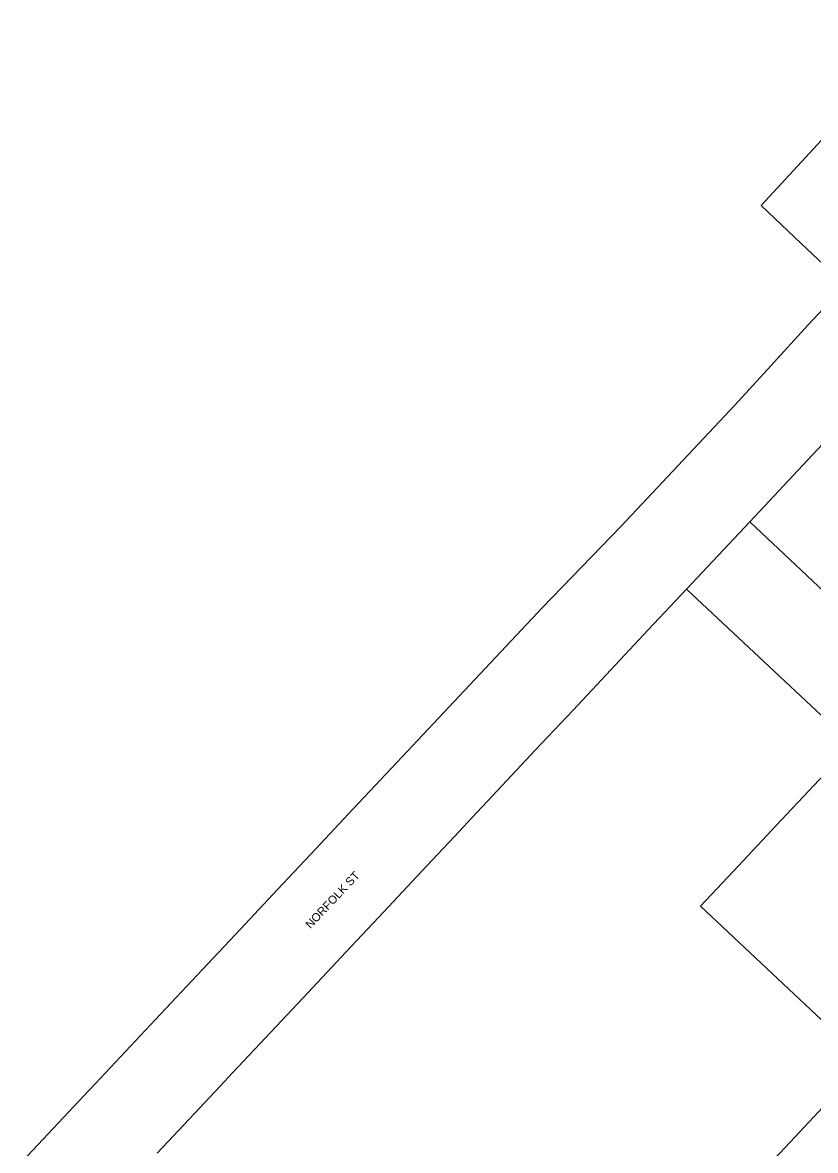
# Model space of a CAD drawing. Header units: metres. Extents: x 305195 to 306755, y 6261447 to 6263623.
# Drawn here: x 305266.2 to 305441, y 6262005.4 to 6262254 of the extents above; entities that cross this region are included whole.
import ezdxf

# ---------------------------------------------------------------- set-up
doc = ezdxf.new("R2010")
doc.units = ezdxf.units.M
for name, color, linetype, lineweight in [('Cadastre Buildings_SP_EXT', 9, 'Continuous', 5), ('Cadastre Land Parcels_SP_EXT', 9, 'Continuous', 5), ('Cadastre Roads_SP_EXT', 9, 'Continuous', 5)]:
    doc.layers.add(name, color=color, linetype=linetype, lineweight=lineweight)
doc.styles.get("Standard").update_dxf_attribs({"font": 'arial.ttf'})

msp = doc.modelspace()

# ---------------------------------------------------------------- linework, layer by layer
at = {"layer": 'Cadastre Buildings_SP_EXT', "linetype": 'Continuous'}
for points in [[(305465.72, 6262112.5), (305473.99, 6262121.31), (305476.75, 6262124.35), (305482.33, 6262130.15), (305490.71, 6262139.1), (305454.23, 6262173.45), (305440.34, 6262158.67), (305426.49, 6262143.91), (305462.97, 6262109.65), (305465.72, 6262112.5)], [(305485.62, 6262060.66), (305493.37, 6262068.91), (305502.25, 6262078.39), (305510.59, 6262087.22), (305518.83, 6262096.01), (305521.52, 6262098.86), (305535.45, 6262113.68), (305517.62, 6262130.44), (305507.89, 6262139.57), (305499, 6262147.92), (305490.71, 6262139.1), (305482.33, 6262130.15), (305476.75, 6262124.35), (305473.99, 6262121.31), (305465.72, 6262112.5), (305462.97, 6262109.64), (305426.49, 6262143.91), (305412.58, 6262129.11), (305449.12, 6262094.86), (305485.62, 6262060.66)], [(305415.65, 6262059.24), (305452.08, 6262024.98), (305460.42, 6262033.86), (305468.77, 6262042.75), (305477.14, 6262051.64), (305485.62, 6262060.66), (305449.12, 6262094.86), (305440.65, 6262085.85), (305432.35, 6262076.99), (305424.01, 6262068.11), (305415.65, 6262059.24)]]:
    msp.add_lwpolyline(points, close=True, dxfattribs=at)
at = {"layer": 'Cadastre Land Parcels_SP_EXT', "linetype": 'Continuous'}
msp.add_lwpolyline([(305484.87, 6262235.8), (305475.01, 6262245.45), (305466.24, 6262253.98), (305429.01, 6262213.65), (305437.85, 6262205.32), (305447.59, 6262196.13), (305484.87, 6262235.8)], close=True, dxfattribs=at)
at = {"layer": 'Cadastre Roads_SP_EXT', "linetype": 'Continuous'}
for points in [[(305447.59, 6262196.13), (305439.28, 6262187.31), (305431.13, 6262178.34), (305423.19, 6262169.62), (305412.91, 6262158.68), (305398.13, 6262142.97), (305389.45, 6262134), (305380.82, 6262125.08), (305357.86, 6262100.65), (305347.54, 6262089.67), (305339.07, 6262080.67), (305330.8, 6262071.84), (305322.38, 6262062.91), (305314.12, 6262054.1), (305305.85, 6262045.28), (305295.51, 6262034.28), (305281.15, 6262018.99), (305280.78, 6262018.61), (305266.17, 6262003.04)], [(305295.85, 6262004.78), (305304.06, 6262013.54), (305309.72, 6262019.58), (305312.43, 6262022.46), (305320.88, 6262031.47), (305329.1, 6262040.21), (305337.44, 6262049.09), (305345.8, 6262057.99), (305354.15, 6262066.9), (305362.5, 6262075.79), (305365.24, 6262078.71), (305370.91, 6262084.73), (305379.21, 6262093.58), (305387.53, 6262102.44), (305395.86, 6262111.31), (305404.13, 6262120.1), (305412.58, 6262129.11), (305426.49, 6262143.91), (305440.34, 6262158.67), (305454.23, 6262173.45)], [(305443.72, 6262016.07), (305435.38, 6262007.22), (305427.01, 6261998.31)]]:
    msp.add_lwpolyline(points, dxfattribs=at)

# ---------------------------------------------------------------- texts
at = {"layer": 'Cadastre Roads_SP_EXT'}
msp.add_text('NORFOLK ST', height=1.8, rotation=46.791, dxfattribs=at).set_placement((305329.64, 6262054.15))

doc.saveas('drawing.dxf')
